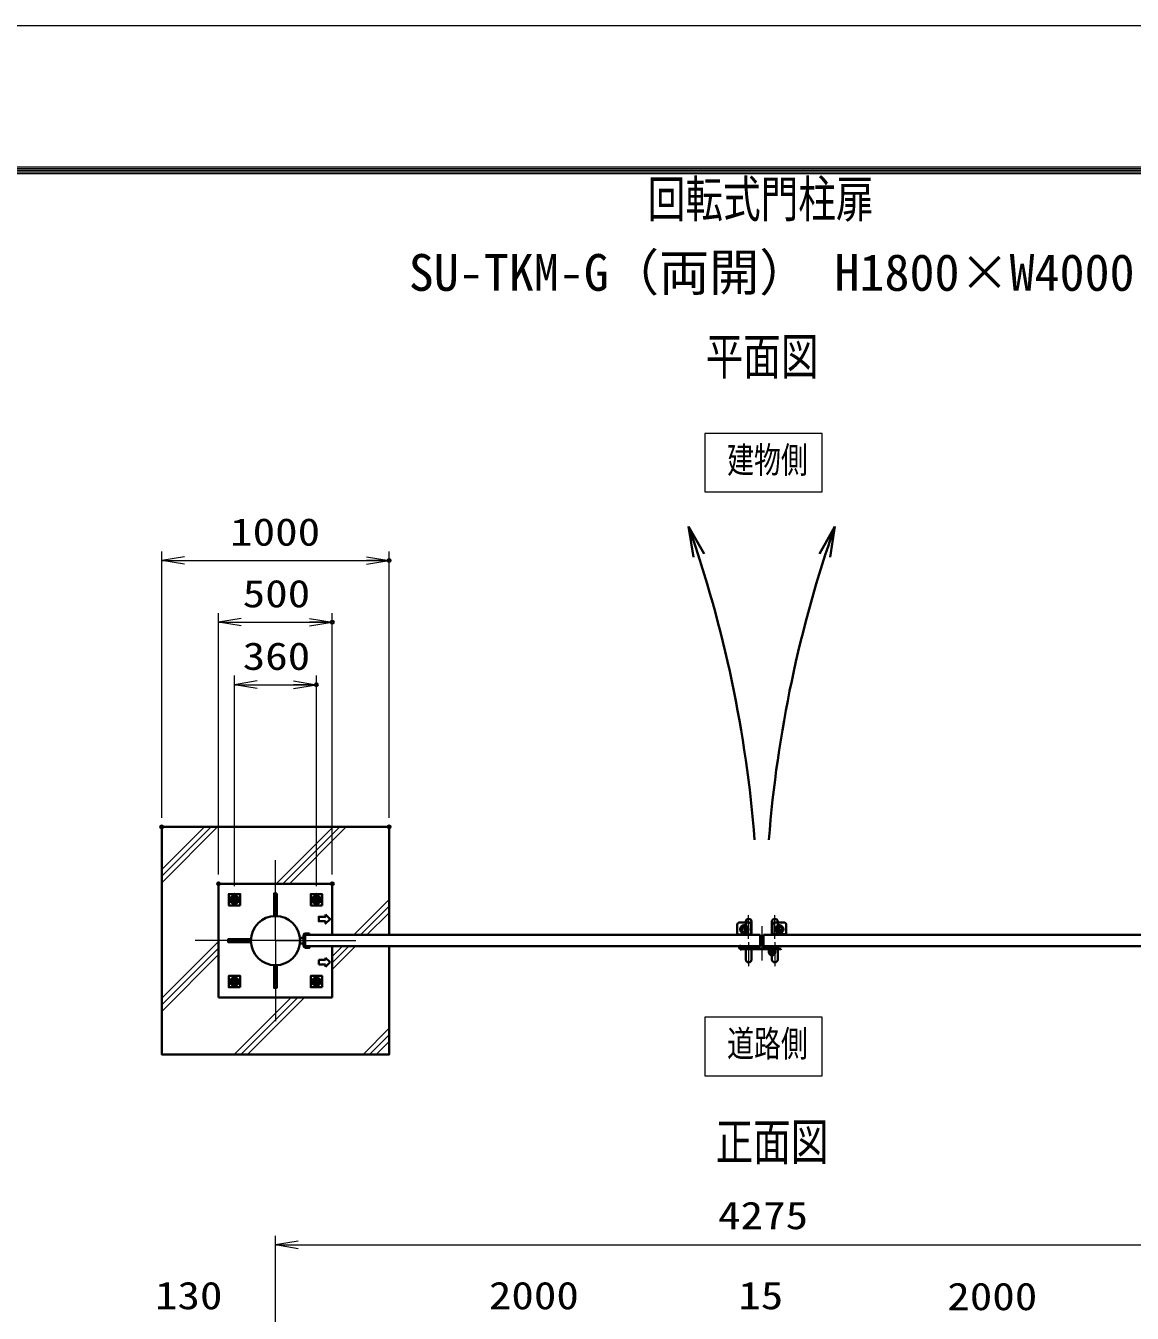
# Model space of a CAD drawing. Units: millimetres at full size. Extents: x -11880 to 11880, y -8400 to 8400.
# Drawn here: x -1497 to 3367, y 2740 to 8400 of the extents above; entities that cross this region are included whole.
import ezdxf
from ezdxf.enums import TextEntityAlignment as Align

# ---------------------------------------------------------------- set-up
doc = ezdxf.new("R2010")
doc.units = ezdxf.units.MM
doc.header["$LTSCALE"] = 30
doc.header["$PDMODE"] = 32
doc.header["$PDSIZE"] = 15
for name, pattern in [('DASHED', [7.5, 6, -1.5]), ('USER1', [18, 12, -1.5, 3, -1.5]), ('USER2', [9, 6, -0.75, 1.5, -0.75])]:
    doc.linetypes.add(name, pattern=pattern)
for name, color, linetype, lineweight in [('0-0_D-TTL', 7, 'Continuous', 18), ('0-1_外形線', 7, 'Continuous', 35), ('0-2_軸線', 200, 'USER1', 15), ('0-3_細線', 2, 'Continuous', 35), ('0-4_寸法線', 4, 'Continuous', 18), ('0-5_0', 7, 'Continuous', 18), ('0-7_隠れ線', 140, 'DASHED', 18), ('0-A_AM_0N', 7, 'Continuous', 50), ('0-B_AM_7N', 6, 'USER2', 18), ('1-2_AM_4N', 4, 'Continuous', 25), ('1-6_ハッチング', 253, 'Continuous', 13)]:
    doc.layers.add(name, color=color, linetype=linetype, lineweight=lineweight)
for name, color, linetype in [('0-6_Defpoints', 7, 'Continuous'), ('0-E_文字3', 254, 'Continuous'), ('1-4_文字', 254, 'Continuous')]:
    doc.layers.add(name, color=color, linetype=linetype)
doc.styles.add('ＭＳ ゴシック', font='')
doc.styles.get('ＭＳ ゴシック').set_extended_font_data('MS Gothic')

# ---------------------------------------------------------------- blocks, each defined once
blk = doc.blocks.new('A$C4093506B')
at = {"layer": '0-1_外形線'}
for p, q in [((-373.3, 0), (376.7, 0)), ((-373.3, -1755), (-373.3, 0)), ((376.7, -1755), (376.7, 0))]:
    blk.add_line(p, q, dxfattribs=at)
blk.add_arc((1.7, -1755), 375, 180, 0, dxfattribs=at)
at = {"layer": '0-2_軸線', "linetype": 'USER2'}
blk.add_line((1.7, 532.5), (1.7, -2662.5), dxfattribs=at)
blk = doc.blocks.new('A$C031A601E')
at = {"layer": '0-1_外形線'}
for p, q in [((-914.7, 739.2), (-914.7, -610.8)), ((-614.7, -910.8), (585.3, -910.8))]:
    blk.add_line(p, q, dxfattribs=at)
blk.add_lwpolyline([(885.3, -610.8), (885.3, 739.2), (-914.7, 739.2)], dxfattribs=at)
for centre, start, end in [((-614.7, -610.8), 180, 270), ((585.3, -610.8), 270, 0)]:
    blk.add_arc(centre, 300, start, end, dxfattribs=at)
at = {"layer": '0-2_軸線'}
for q in [(-14.7, 645.4), (-670.9, -10.8), (641.6, -10.8), (-14.7, -667.1)]:
    blk.add_line((-14.7, -10.8), q, dxfattribs=at)
at = {"layer": '0-3_細線'}
blk.add_circle((-14.7, -10.8), 525, dxfattribs=at)
at = {"layer": '0-7_隠れ線', "linetype": 'Continuous'}
blk.add_line((-914.7, 589.2), (885.3, 589.2), dxfattribs=at)
at = {"layer": '0-7_隠れ線'}
for radius in [420, 315, 285]:
    blk.add_circle((-14.7, -10.8), radius, dxfattribs=at)
blk = doc.blocks.new('U54')
at = {"layer": '0-A_AM_0N'}
blk.add_lwpolyline([(28503945, 86407472.7), (28503495, 86407212.9), (28503045, 86407472.7), (28503045, 86407992.4), (28503495, 86408252.2), (28503945, 86407992.4)], close=True, dxfattribs=at)
for radius in [450, 259.4]:
    blk.add_circle((28503495, 86407732.5), radius, dxfattribs=at)
at = {"layer": '0-B_AM_7N'}
for p, q in [((28504066.6, 86407732.5), (28502923.4, 86407732.5)), ((28503495, 86408304.1), (28503495, 86407161))]:
    blk.add_line(p, q, dxfattribs=at)
at = {"layer": '1-2_AM_4N'}
blk.add_arc((28503495, 86407732.5), 300, 10, 280, dxfattribs=at)
blk = doc.blocks.new('U55')
at = {"layer": '0-A_AM_0N'}
blk.add_lwpolyline([(28493145, 86407472.7), (28492695, 86407212.9), (28492245, 86407472.7), (28492245, 86407992.4), (28492695, 86408252.2), (28493145, 86407992.4)], close=True, dxfattribs=at)
for radius in [450, 259.4]:
    blk.add_circle((28492695, 86407732.5), radius, dxfattribs=at)
at = {"layer": '0-B_AM_7N'}
for p, q in [((28493266.6, 86407732.5), (28492123.4, 86407732.5)), ((28492695, 86408304.1), (28492695, 86407161))]:
    blk.add_line(p, q, dxfattribs=at)
at = {"layer": '1-2_AM_4N'}
blk.add_arc((28492695, 86407732.5), 300, 10, 280, dxfattribs=at)
blk = doc.blocks.new('U56')
at = {"layer": '0-A_AM_0N'}
blk.add_lwpolyline([(28493145, 86396672.7), (28492695, 86396412.9), (28492245, 86396672.7), (28492245, 86397192.4), (28492695, 86397452.2), (28493145, 86397192.4)], close=True, dxfattribs=at)
for radius in [450, 259.4]:
    blk.add_circle((28492695, 86396932.5), radius, dxfattribs=at)
at = {"layer": '0-B_AM_7N'}
for p, q in [((28493266.6, 86396932.5), (28492123.4, 86396932.5)), ((28492695, 86397504.1), (28492695, 86396361))]:
    blk.add_line(p, q, dxfattribs=at)
at = {"layer": '1-2_AM_4N'}
blk.add_arc((28492695, 86396932.5), 300, 10, 280, dxfattribs=at)
blk = doc.blocks.new('U57')
at = {"layer": '0-A_AM_0N'}
blk.add_lwpolyline([(28503945, 86396672.7), (28503495, 86396412.9), (28503045, 86396672.7), (28503045, 86397192.4), (28503495, 86397452.2), (28503945, 86397192.4)], close=True, dxfattribs=at)
for radius in [450, 259.4]:
    blk.add_circle((28503495, 86396932.5), radius, dxfattribs=at)
at = {"layer": '0-B_AM_7N'}
for p, q in [((28504066.6, 86396932.5), (28502923.4, 86396932.5)), ((28503495, 86397504.1), (28503495, 86396361))]:
    blk.add_line(p, q, dxfattribs=at)
at = {"layer": '1-2_AM_4N'}
blk.add_arc((28503495, 86396932.5), 300, 10, 280, dxfattribs=at)
blk = doc.blocks.new('ddgfdgggg')
at = {"layer": '0-1_外形線'}
for p, q in [((0, 720), (8880, 720)), ((0, 360), (8880, 360)), ((360, 0), (360, 360)), ((720, 0), (720, 360)), ((3480, 240), (3480, 360)), ((3540, 144), (3540, 240)), ((4620, 240), (4620, 144)), ((7080, 240), (7080, 360)), ((8280, 240), (7080, 240)), ((7140, 144), (7140, 240)), ((8220, 240), (8220, 144)), ((8280, 360), (8280, 240)), ((8880, 360), (8880, 720)), ((13680, 240), (13680, 720)), ((13680, 720), (19680, 720)), ((13680, 240), (19680, 240)), ((14340, 24), (14340, 120)), ((15180, -360), (15180, 240)), ((15420, 120), (15420, 24)), ((17940, 24), (17940, 120)), ((18180, -360), (18180, 240)), ((19020, 120), (19020, 24)), ((19680, 720), (19680, 240)), ((0, -720), (20459.5, -720)), ((623.5, -360), (20506.9, -360)), ((4320, -156), (3840, -156)), ((7920, -156), (7440, -156)), ((15120, -276), (14640, -276)), ((15000, -2400), (15000, -1320)), ((15240, -1080), (18120, -1080)), ((15960, -1080), (15960, -720)), ((15960, -1595), (17400, -1595)), ((17400, -1080), (17400, -720)), ((18720, -276), (18240, -276)), ((18360, -2400), (18360, -1320)), ((21386.8, -968.5), (20459.5, -720)), ((21480, -620.7), (20506.9, -360)), ((21386.8, -968.5), (21480, -620.7))]:
    blk.add_line(p, q, dxfattribs=at)
for points in [[(4680, 360), (4680, 240), (3480, 240)], [(15480, 240), (15480, 120), (14280, 120), (14280, 240)], [(19080, 240), (19080, 120), (17880, 120), (17880, 240)]]:
    blk.add_lwpolyline(points, dxfattribs=at)
for centre, radius, start, end in [((0, 0), 720, 90, 0), ((0, 0), 360, 90, 0), ((3840, 144), 300, 180, 270), ((4320, 144), 300, 270, 0.00002), ((7440, 144), 300, 180, 270), ((7920, 144), 300, 270, 0.00002), ((14640, 24), 300, 180, 270), ((15120, 24), 300, 270, 0.00002), ((18240, 24), 300, 180, 270), ((18720, 24), 300, 270, 0.00002), ((15240, -1320), 240, 90.00002, 180), ((16680, -2400), 1680, 180, 0), ((16680, -2400), 1080, 131.8103, 48.18971), ((18120, -1320), 240, 0.00002, 90.00002)]:
    blk.add_arc(centre, radius, start, end, dxfattribs=at)
at = {"layer": '0-2_軸線'}
for q in [(0, 1526.2), (0, -1526.2), (1526.2, 0)]:
    blk.add_line((0, 0), q, dxfattribs=at)
at = {"layer": '0-7_隠れ線', "linetype": 'Continuous'}
for p, q in [((16080, 720), (16380, 420)), ((16380, 420), (16980, 420)), ((16380, -1080), (16380, 420)), ((16500, -1080), (16500, 420)), ((16860, -1080), (16860, 420)), ((17280, 720), (16980, 420)), ((16980, -1080), (16980, 420)), ((15960, -720), (15960, -360)), ((17400, -720), (17400, -360))]:
    blk.add_line(p, q, dxfattribs=at)
blk = doc.blocks.new('_Open')
at = {"layer": '0-5_0', "color": 4}
blk.add_line((-30, 5), (0, 0), dxfattribs=at)
blk.add_lwpolyline([(-30, -5), (0, 0), (-30, 0)], dxfattribs=at)

msp = doc.modelspace()

# ---------------------------------------------------------------- linework, layer by layer
at = {"layer": '0-0_D-TTL'}
for points in [[(-11880.05, -8400.35), (11879.95, -8400.35), (11879.95, 8399.65), (-11880.05, 8399.65)], [(-11116.34, 7779.08), (11116.23, 7779.08), (11116.23, -7778.06), (-11116.34, -7778.06)], [(-11109.27, 7772.01), (11109.16, 7772.01), (11109.16, -7770.99), (-11109.27, -7770.99)], [(-11102.19, 7764.94), (11102.09, 7764.94), (11102.09, -7763.92), (-11102.19, -7763.92)], [(-11095.12, 7757.87), (11095.02, 7757.87), (11095.02, -7756.85), (-11095.12, -7756.85)], [(-11088.05, 7750.8), (11087.95, 7750.8), (11087.95, -7749.78), (-11088.05, -7749.78)]]:
    msp.add_lwpolyline(points, close=True, dxfattribs=at)
at = {"layer": '0-1_外形線'}
for p, q in [((-649.52, 4128.24), (-649.52, 4628.24)), ((-649.52, 4628.24), (-149.52, 4628.24)), ((-149.52, 4628.24), (-149.52, 4403.24)), ((-275.52, 4390.74), (-292.09, 4390.74)), ((-292.09, 4365.74), (-275.52, 4365.74)), ((-275.52, 4403.24), (-275.52, 4353.24)), ((-249.52, 4409.24), (-269.52, 4409.24)), ((-269.52, 4353.24), (-269.52, 4403.24)), ((-149.52, 4353.24), (-149.52, 4128.24)), ((-149.52, 4128.24), (-649.52, 4128.24))]:
    msp.add_line(p, q, dxfattribs=at)
for points in [[(100.48, 4353.24), (100.48, 3878.24), (-899.52, 3878.24), (-899.52, 4878.24), (100.48, 4878.24), (100.48, 4403.24)], [(-269.52, 4403.24), (-249.52, 4403.24), (-249.52, 4409.24)], [(-269.52, 4347.24), (-249.52, 4347.24), (-249.52, 4353.24), (-269.52, 4353.24)]]:
    msp.add_lwpolyline(points, dxfattribs=at)
for points in [[(-554.52, 4533.24), (-604.52, 4533.24), (-604.52, 4583.24), (-554.52, 4583.24)], [(-194.52, 4533.24), (-244.52, 4533.24), (-244.52, 4583.24), (-194.52, 4583.24)], [(1730.48, 4403.24), (-269.52, 4403.24), (-269.52, 4353.24), (1730.48, 4353.24)], [(1745.48, 4403.24), (3745.48, 4403.24), (3745.48, 4353.24), (1745.48, 4353.24)], [(-554.52, 4173.24), (-604.52, 4173.24), (-604.52, 4223.24), (-554.52, 4223.24)], [(-194.52, 4173.24), (-244.52, 4173.24), (-244.52, 4223.24), (-194.52, 4223.24)]]:
    msp.add_lwpolyline(points, close=True, dxfattribs=at)
for centre, radius in [((-399.52, 4378.24), 108.15), ((1660.48, 4428.24), 12.5), ((1815.48, 4428.24), 12.5)]:
    msp.add_circle(centre, radius, dxfattribs=at)
for centre, start, end in [((-269.52, 4403.24), 90, 180), ((-269.52, 4353.24), 180, 270)]:
    msp.add_arc(centre, 6, start, end, dxfattribs=at)
at = {"layer": '0-2_軸線'}
for p, q in [((-399.52, 4378.24), (-399.52, 4731.79)), ((1660.48, 4428.24), (1646.73, 4428.24)), ((1660.48, 4428.24), (1660.48, 4441.99)), ((1660.48, 4428.24), (1660.48, 4414.49)), ((1660.48, 4428.24), (1674.23, 4428.24)), ((1737.98, 4441.83), (1737.98, 4290.87)), ((1737.98, 4441.83), (1737.98, 4290.87)), ((1815.48, 4428.24), (1801.73, 4428.24)), ((1815.48, 4428.24), (1815.48, 4441.99)), ((1815.48, 4428.24), (1829.23, 4428.24)), ((1815.48, 4428.24), (1815.48, 4414.49)), ((-399.52, 4378.24), (-753.07, 4378.24)), ((-269.52, 4378.24), (-430.01, 4378.24)), ((-399.52, 4378.24), (-45.96, 4378.24)), ((-399.52, 4378.24), (-399.52, 4024.68))]:
    msp.add_line(p, q, dxfattribs=at)
at = {"layer": '0-3_細線'}
for p, q in [((1416.67, 6198.97), (1437.7, 6064.29)), ((1416.67, 6198.97), (1484.37, 6077.79)), ((2059.3, 6198.97), (1991.6, 6077.79)), ((2059.3, 6198.97), (2038.27, 6064.29)), ((-393.52, 4586.14), (-393.52, 4486.22)), ((-275.52, 4394.74), (-279.52, 4390.74)), ((-279.52, 4365.74), (-275.52, 4361.74)), ((-179.52, 4303.24), (-179.52, 4293.24)), ((-179.52, 4303.24), (-159.52, 4283.24)), ((-179.52, 4293.24), (-209.52, 4293.24)), ((-209.52, 4293.24), (-209.52, 4273.24)), ((-209.52, 4273.24), (-179.52, 4273.24)), ((-159.52, 4283.24), (-179.52, 4263.24)), ((-179.52, 4263.24), (-179.52, 4273.24))]:
    msp.add_line(p, q, dxfattribs=at)
for points in [[(-393.52, 4586.14), (-405.52, 4586.14), (-405.52, 4486.39)], [(-179.52, 4493.24), (-179.52, 4483.24), (-209.52, 4483.24), (-209.52, 4463.24), (-179.52, 4463.24)], [(-179.52, 4493.24), (-159.52, 4473.24), (-179.52, 4453.24), (-179.52, 4463.24)], [(-507.5, 4384.24), (-607.42, 4384.24), (-607.42, 4372.24), (-507.5, 4372.24)], [(-393.52, 4270.25), (-393.52, 4170.34), (-405.52, 4170.34), (-405.52, 4270.09)]]:
    msp.add_lwpolyline(points, dxfattribs=at)
for centre, start, end in [((-3731.93, 4395.56), 4.47285, 19.30394), ((7207.9, 4395.56), 160.69606, 175.52715)]:
    msp.add_arc(centre, 5455.3, start, end, dxfattribs=at)
at = {"layer": '0-4_寸法線'}
for p, q in [((-899.52, 4918.24), (-899.52, 6089.17)), ((100.48, 4918.24), (100.48, 6089.17)), ((-899.52, 6049.17), (100.48, 6049.17)), ((-649.52, 4668.24), (-649.52, 5818.24)), ((-649.52, 5778.24), (-149.52, 5778.24)), ((-149.52, 4668.24), (-149.52, 5818.24)), ((-579.52, 4617.29), (-579.52, 5543.32)), ((-579.52, 5503.32), (-219.52, 5503.32)), ((-219.52, 4617.29), (-219.52, 5543.32)), ((-399.52, 1164.92), (-399.52, 3080.92)), ((-399.52, 3040.92), (3875.48, 3040.92))]:
    msp.add_line(p, q, dxfattribs=at)
for points in [[(1488.3, 6350.37), (2003.57, 6350.37), (2003.57, 6607.44), (1488.3, 6607.44)], [(1488.3, 3784.7), (2003.57, 3784.7), (2003.57, 4041.78), (1488.3, 4041.78)]]:
    msp.add_lwpolyline(points, close=True, dxfattribs=at)
at = {"layer": '0-6_Defpoints'}
for p in [(100.48, 6049.17), (-149.52, 5778.24), (-219.52, 5503.32), (-899.52, 4878.24), (100.48, 4878.24), (-649.52, 4628.24), (-579.52, 4577.29), (-219.52, 4577.29), (-149.52, 4628.24)]:
    msp.add_point(p, dxfattribs=at)
at = {"layer": '0-7_隠れ線'}
for centre in [(-579.52, 4558.24), (-219.52, 4558.24), (-579.52, 4198.24), (-219.52, 4198.24)]:
    msp.add_circle(centre, 20, dxfattribs=at)
at = {"layer": '1-6_ハッチング'}
for p, q in [((-899.52, 4690.42), (-711.7, 4878.24)), ((-899.52, 4661.42), (-682.7, 4878.24)), ((-899.52, 4632.42), (-653.7, 4878.24)), ((-396.02, 4628.24), (-146.02, 4878.24)), ((-367.02, 4628.24), (-117.02, 4878.24)), ((-338.02, 4628.24), (-88.02, 4878.24)), ((-55.33, 4403.24), (100.48, 4559.05)), ((-26.33, 4403.24), (100.48, 4530.05)), ((2.67, 4403.24), (100.48, 4501.05)), ((-899.52, 4124.74), (-649.52, 4374.74)), ((-899.52, 4095.74), (-649.52, 4345.74)), ((-899.52, 4066.74), (-649.52, 4316.74)), ((-149.52, 4309.05), (-105.33, 4353.24)), ((-149.52, 4280.05), (-76.33, 4353.24)), ((-149.52, 4251.05), (-47.33, 4353.24)), ((-580.33, 3878.24), (-330.33, 4128.24)), ((-551.33, 3878.24), (-301.33, 4128.24)), ((-522.33, 3878.24), (-272.33, 4128.24)), ((-14.65, 3878.24), (100.48, 3993.37)), ((14.35, 3878.24), (100.48, 3964.37)), ((43.35, 3878.24), (100.48, 3935.37))]:
    msp.add_line(p, q, dxfattribs=at)

# ---------------------------------------------------------------- block references
at = {"layer": '0-1_外形線', "yscale": 0.03333333, "rotation": 180}
for name, p, xscale in [('A$C4093506B', (1680.54, 4403.24), 0.03333333), ('A$C4093506B', (1795.43, 4403.24), -0.03333333), ('A$C031A601E', (1660.97, 4427.88), -0.03333333), ('A$C031A601E', (1814.99, 4427.88), 0.03333333)]:
    msp.add_blockref(name, p, dxfattribs=dict(at, xscale=xscale))
at = {"layer": '0-1_外形線'}
for name, p, xscale, yscale in [('ddgfdgggg', (1643.98, 4347.24), 0.008333333, 0.008333333), ('A$C4093506B', (1680.54, 4353.24), -0.03333333, 0.03333333), ('A$C4093506B', (1795.43, 4353.24), 0.03333333, 0.03333333)]:
    msp.add_blockref(name, p, dxfattribs=dict(at, xscale=xscale, yscale=yscale))
at = {"layer": '0-4_寸法線', "xscale": 3.333333, "yscale": 3.333333, "rotation": 180}
for p in [(-899.52, 6049.17), (-649.52, 5778.24), (-579.52, 5503.32), (-399.52, 3040.92)]:
    msp.add_blockref('_Open', p, dxfattribs=at)
at = {"layer": '0-4_寸法線', "xscale": 3.333333, "yscale": 3.333333}
for p in [(100.48, 6049.17), (-149.52, 5778.24), (-219.52, 5503.32)]:
    msp.add_blockref('_Open', p, dxfattribs=at)
at = {"layer": '0-A_AM_0N', "xscale": 0.03333333, "yscale": 0.03333333}
for name in ['U55', 'U54', 'U56', 'U57']:
    msp.add_blockref(name, (-950336.02, -2875699.51), dxfattribs=at)

# ---------------------------------------------------------------- texts
at = {"layer": '0-1_外形線', "style": 'ＭＳ ゴシック', "width": 0.75}
for s, p in [('建物側', (1585.89, 6399.08)), ('道路側', (1585.89, 3833.41))]:
    msp.add_text(s, height=115.5, dxfattribs=at).set_placement(p, align=Align.BOTTOM_LEFT)
at = {"layer": '0-4_寸法線', "color": 254, "style": 'ＭＳ ゴシック', "width": 1.2}
for s, p in [('1000', (-598.72, 6077.86)), ('500', (-543.52, 5806.92)), ('360', (-543.52, 5532.01)), ('4275', (1545.98, 3073.6)), ('130', (-929.2, 2721.59)), ('2000', (538.48, 2721.59)), ('15', (1634.78, 2721.59)), ('2000', (2553.48, 2717.59))]:
    msp.add_text(s, height=121.2, dxfattribs=at).set_placement(p, align=Align.BOTTOM_LEFT)
at = {"layer": '0-E_文字3', "style": 'ＭＳ ゴシック', "width": 0.75}
msp.add_text('回転式門柱扉', height=161.7, dxfattribs=at).set_placement((1236.87, 7509.1), align=Align.BOTTOM_LEFT)
at = {"layer": '0-E_文字3', "style": 'ＭＳ ゴシック'}
msp.add_text('SU-TKM-G（両開） H1800×W4000', height=161.6, dxfattribs=at).set_placement((186.56, 7186.14), align=Align.BOTTOM_LEFT)
at = {"layer": '1-4_文字', "style": 'ＭＳ ゴシック', "width": 0.75}
for s, p in [('平面図', (1491.24, 6816.91)), ('正面図', (1534.93, 3364.85))]:
    msp.add_text(s, height=161.7, dxfattribs=at).set_placement(p, align=Align.BOTTOM_LEFT)

doc.saveas('drawing.dxf')
